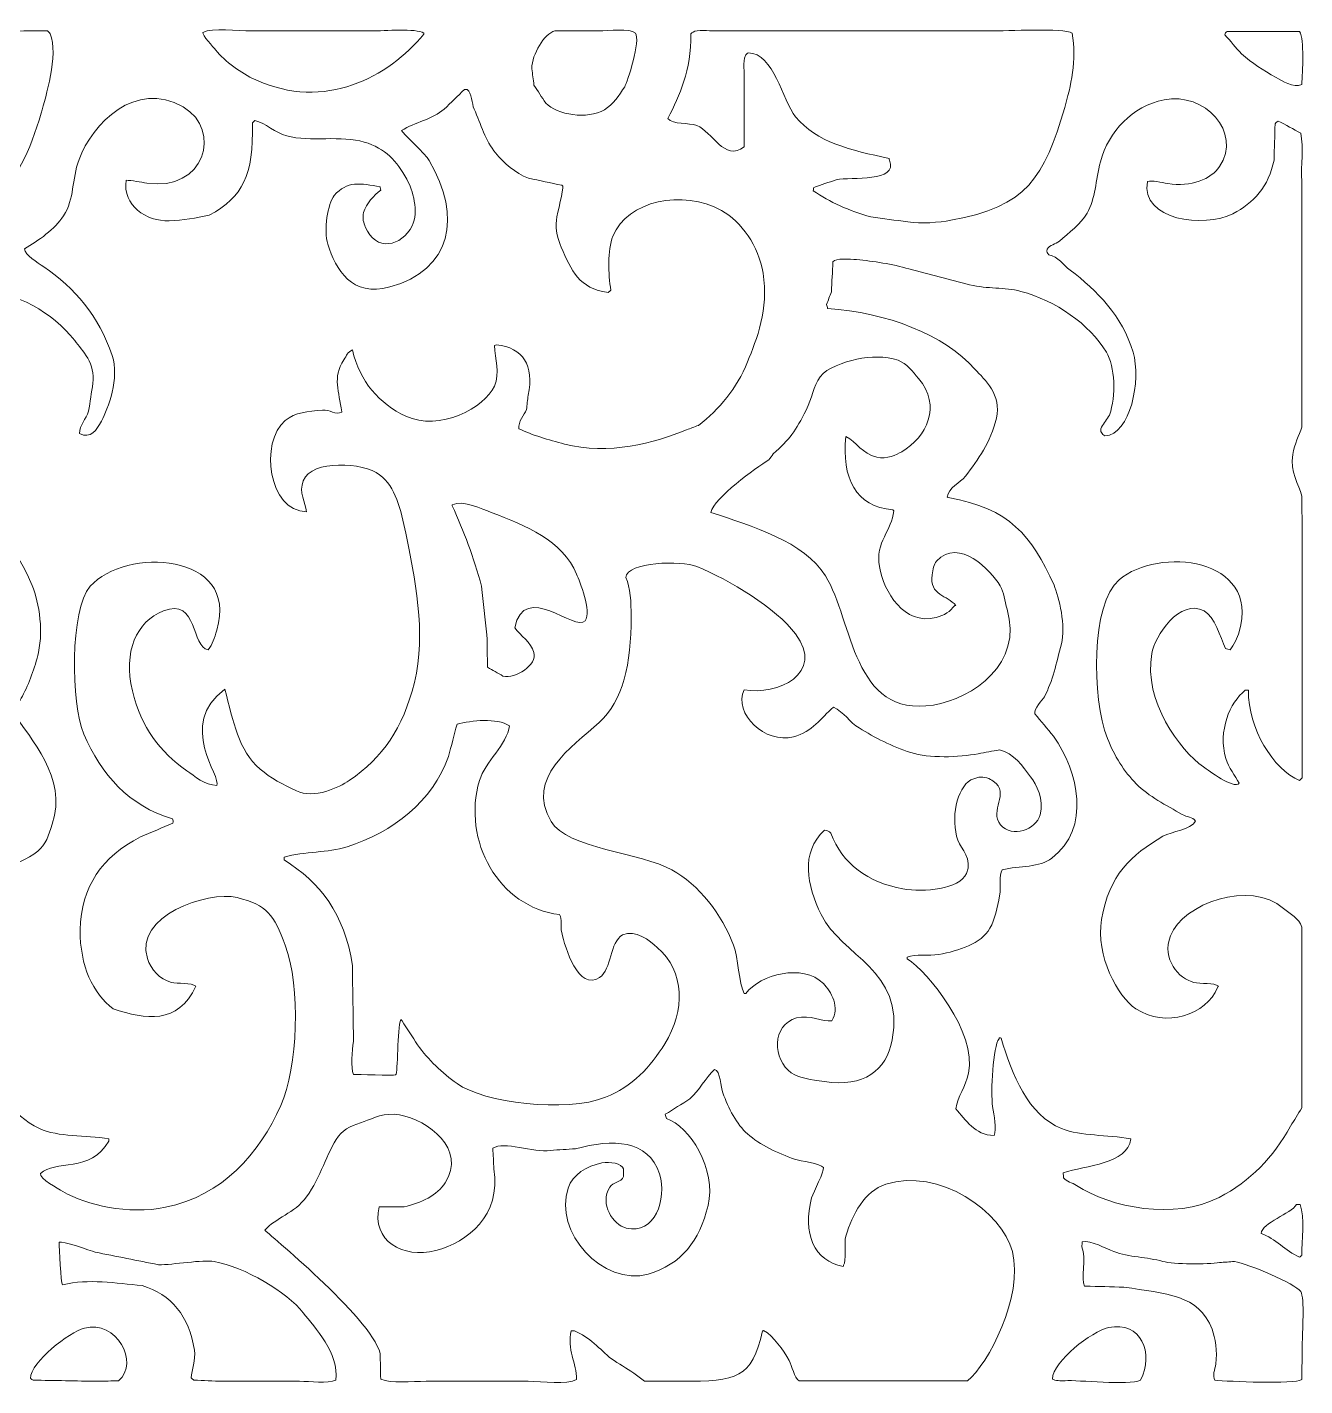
# Model space of a CAD drawing. Header units: millimetres. Extents: x -1202 to 1201, y -593 to 593.
# Drawn here: x 88 to 1201, y -593 to 592 of the extents above; entities that cross this region are included whole.
import ezdxf

# ---------------------------------------------------------------- set-up
doc = ezdxf.new("R2010")
doc.units = ezdxf.units.MM
doc.header["$MEASUREMENT"] = 0
doc.layers.add('Layer 1', color=7, linetype='Continuous')

msp = doc.modelspace()

# ---------------------------------------------------------------- linework, layer by layer
at = {"layer": 'Layer 1', "color": 250, "lineweight": 20}
for points, knots in [([(-243.726, 511.5554), (-242.9505, 511.0782), (-242.1742, 510.6007), (-241.3986, 510.1238), (-233.1773, 506.7635), (-223.5168, 508.0032), (-216.2621, 504.8747), (-204.0146, 499.5928), (-196.2258, 475.1667), (-178.0919, 487.6956), (-176.6657, 505.3), (-182.4825, 557.8894), (-176.2299, 569.2959), (-154.4467, 574.3666), (-147.5765, 533.6598), (-138.0596, 520.6222), (-116.5492, 491.1521), (-91.5839, 487.6746), (-51.4784, 477.6744), (-42.4274, 448.2885), (-115.0351, 468.0948), (-118.0436, 449.5199), (-111.9929, 445.5437), (-105.9405, 441.566), (-99.8895, 437.5899), (-58.1137, 418.4179), (16.8603, 414.9602), (54.1876, 440.4531), (79.1401, 457.4946), (90.1777, 484.1031), (99.8053, 517.2818), (103.8254, 531.1348), (115.15, 567.6881), (107.719, 586.475), (107.0171, 587.6522), (106.4336, 588.0802), (105.3915, 588.861), (32.472, 588.7021), (-40.4693, 588.5427), (-113.3887, 588.3838), (-137.9021, 588.5427), (-162.4228, 588.7021), (-186.9362, 588.861), (-198.4308, 588.8613), (-214.4339, 590.9254), (-224.1754, 587.9066), (-226.3409, 581.2611), (-224.1821, 571.7638), (-225.5719, 564.0468), (-227.1234, 557.2078), (-228.6753, 550.3666), (-230.2268, 543.5273), (-233.3687, 532.0963), (-242.3919, 523.0942), (-243.726, 511.5554)], [0, 0, 0, 0, 0.055555556, 0.055555556, 0.055555556, 0.111111111, 0.111111111, 0.111111111, 0.166666667, 0.166666667, 0.166666667, 0.222222222, 0.222222222, 0.222222222, 0.277777778, 0.277777778, 0.277777778, 0.333333333, 0.333333333, 0.333333333, 0.388888889, 0.388888889, 0.388888889, 0.444444444, 0.444444444, 0.444444444, 0.5, 0.5, 0.5, 0.555555556, 0.555555556, 0.555555556, 0.611111111, 0.611111111, 0.611111111, 0.666666667, 0.666666667, 0.666666667, 0.722222222, 0.722222222, 0.722222222, 0.777777778, 0.777777778, 0.777777778, 0.833333333, 0.833333333, 0.833333333, 0.888888889, 0.888888889, 0.888888889, 0.944444444, 0.944444444, 0.944444444, 1, 1, 1, 1]), ([(252.0207, 572.1591), (259.8696, 562.2184), (274.6356, 551.823), (286.4671, 546.3908), (347.5065, 518.3651), (402.3944, 548.8362), (433.5621, 585.9978), (433.5621, 586.3161), (433.5621, 586.6343), (433.5621, 586.9522), (426.4317, 591.4375), (399.3089, 588.8613), (387.9444, 588.861), (353.0359, 588.861), (318.1171, 588.861), (283.2087, 588.861), (270.75, 588.8613), (249.392, 592.1424), (240.8493, 587.4294), (240.1804, 585.3748), (249.9345, 574.8017), (252.0207, 572.1591)], [0, 0, 0, 0, 0.142857143, 0.142857143, 0.142857143, 0.285714286, 0.285714286, 0.285714286, 0.428571429, 0.428571429, 0.428571429, 0.571428571, 0.571428571, 0.571428571, 0.714285714, 0.714285714, 0.714285714, 0.857142857, 0.857142857, 0.857142857, 1, 1, 1, 1]), ([(527.5912, 555.9344), (528.2121, 551.1631), (528.8327, 546.3901), (529.4532, 541.6185), (532.8663, 536.3701), (536.2809, 531.1198), (539.6939, 525.8714), (549.5279, 515.7755), (575.9231, 511.2308), (590.8979, 520.1446), (598.359, 524.5859), (603.8749, 532.8707), (608.5866, 540.1869), (610.8147, 543.6472), (622.8204, 581.1883), (617.8963, 586.9522), (613.1756, 591.5254), (594.1571, 588.861), (585.7776, 588.861), (573.0553, 588.861), (560.3295, 588.861), (547.6073, 588.861), (538.5647, 586.3867), (527.5902, 568.7308), (527.5912, 555.9344)], [0, 0, 0, 0, 0.125, 0.125, 0.125, 0.25, 0.25, 0.25, 0.375, 0.375, 0.375, 0.5, 0.5, 0.5, 0.625, 0.625, 0.625, 0.75, 0.75, 0.75, 0.875, 0.875, 0.875, 1, 1, 1, 1]), ([(646.2914, 512.5098), (650.7124, 506.9214), (664.3139, 509.018), (671.4278, 506.3063), (685.1426, 501.0774), (695.085, 474.6933), (712.8564, 487.6956), (712.8564, 506.9405), (712.8564, 526.1911), (712.8564, 545.436), (712.8564, 552.2829), (711.6498, 562.1327), (713.7875, 567.3871), (714.4893, 568.5647), (715.0725, 568.9923), (716.1149, 569.7731), (738.9866, 569.6807), (745.668, 528.4246), (757.5436, 513.9414), (775.9147, 491.5361), (805.4305, 484.9801), (839.0045, 477.6744), (839.1595, 477.1973), (839.3149, 476.7201), (839.4699, 476.2429), (846.8837, 456.3325), (806.5025, 461.7432), (792.9208, 459.0638), (786.4047, 456.8371), (779.8864, 454.6097), (773.3702, 452.383), (773.2153, 451.4286), (773.0602, 450.4742), (772.9048, 449.5199), (787.3995, 439.6505), (804.0399, 432.0146), (823.1777, 426.6144), (833.8829, 425.1828), (844.5914, 423.7512), (855.2966, 422.3196), (867.321, 420.2556), (882.4736, 421.9273), (893.0014, 423.7512), (959.3078, 435.2389), (974.4161, 461.4224), (992.1509, 522.0534), (997.3028, 539.6672), (1002.8637, 563.9186), (998.6678, 586.9522), (991.5215, 591.5475), (941.0712, 588.8613), (927.4477, 588.861), (864.9231, 588.861), (802.3795, 588.861), (739.855, 588.861), (722.3232, 588.861), (704.7863, 588.861), (687.2545, 588.861), (682.0227, 588.8613), (671.5778, 590.3628), (668.1694, 587.9066), (667.5489, 587.4294), (666.928, 586.9522), (666.3074, 586.475), (666.3734, 553.7371), (656.7532, 533.3911), (646.2914, 512.5098)], [0, 0, 0, 0, 0.045454545, 0.045454545, 0.045454545, 0.090909091, 0.090909091, 0.090909091, 0.136363636, 0.136363636, 0.136363636, 0.181818182, 0.181818182, 0.181818182, 0.227272727, 0.227272727, 0.227272727, 0.272727273, 0.272727273, 0.272727273, 0.318181818, 0.318181818, 0.318181818, 0.363636364, 0.363636364, 0.363636364, 0.409090909, 0.409090909, 0.409090909, 0.454545455, 0.454545455, 0.454545455, 0.5, 0.5, 0.5, 0.545454545, 0.545454545, 0.545454545, 0.590909091, 0.590909091, 0.590909091, 0.636363636, 0.636363636, 0.636363636, 0.681818182, 0.681818182, 0.681818182, 0.727272727, 0.727272727, 0.727272727, 0.772727273, 0.772727273, 0.772727273, 0.818181818, 0.818181818, 0.818181818, 0.863636364, 0.863636364, 0.863636364, 0.909090909, 0.909090909, 0.909090909, 0.954545455, 0.954545455, 0.954545455, 1, 1, 1, 1]), ([(1131.798, 585.5206), (1136.6073, 579.9539), (1141.4187, 574.3858), (1146.2283, 568.8187), (1155.9632, 560.7447), (1164.5367, 554.6576), (1176.4852, 548.2993), (1181.4575, 545.6532), (1191.5744, 538.6903), (1198.8287, 542.0961), (1199.4405, 553.2144), (1201.1991, 581.0087), (1196.9667, 588.3838), (1175.8664, 588.3838), (1154.7599, 588.3838), (1133.66, 588.3838), (1132.42, 587.3482), (1132.3585, 587.4253), (1131.798, 585.5206)], [0, 0, 0, 0, 0.166666667, 0.166666667, 0.166666667, 0.333333333, 0.333333333, 0.333333333, 0.5, 0.5, 0.5, 0.666666667, 0.666666667, 0.666666667, 0.833333333, 0.833333333, 0.833333333, 1, 1, 1, 1]), ([(331.1542, 169.4056), (298.1017, 169.9471), (290.2244, 230.1693), (312.5345, 249.0975), (321.2836, 256.5204), (332.3318, 256.8607), (345.1189, 258.1642), (351.5086, 258.8154), (356.4072, 253.7304), (361.8765, 256.2555), (361.8765, 256.4144), (361.8765, 256.5733), (361.8765, 256.7326), (359.5381, 274.5802), (353.549, 286.2242), (363.7385, 302.0663), (366.2276, 305.9358), (366.8367, 308.637), (371.1863, 310.6559), (377.9557, 282.933), (394.2849, 263.7876), (417.7354, 252.915), (447.0019, 239.3458), (486.7714, 259.999), (495.0069, 279.1609), (499.9945, 290.7658), (495.3459, 302.5995), (495.0069, 314.4731), (495.6278, 314.6324), (496.2482, 314.7914), (496.8688, 314.9507), (519.6148, 312.7597), (530.0943, 297.2707), (524.3328, 271.0485), (523.8677, 266.9131), (523.4018, 262.7765), (522.9363, 258.6414), (520.7038, 253.7673), (515.586, 248.299), (516.4194, 241.9396), (528.1634, 236.1339), (541.9228, 232.3174), (555.9862, 228.578), (594.2667, 218.3987), (634.9803, 229.5335), (662.5835, 240.9851), (665.9966, 242.2574), (669.4112, 243.5301), (672.8243, 244.8027), (691.3399, 258.9011), (706.0746, 276.8283), (715.6495, 300.1571), (723.6936, 319.7568), (734.2844, 346.2462), (729.1487, 377.4631), (725.1443, 401.8009), (710.6844, 422.29), (692.8404, 432.3407), (659.5885, 451.0698), (610.5588, 440.9641), (598.3457, 409.9125), (593.3585, 397.2322), (594.2758, 376.9956), (596.4839, 362.67), (595.7083, 362.0338), (594.9323, 361.3977), (594.1563, 360.7612), (568.8396, 364.1568), (561.9602, 379.7292), (553.1931, 400.3686), (550.9508, 405.6478), (547.7833, 415.6956), (549.0038, 423.7512), (549.9549, 430.028), (555.1824, 450.9319), (554.5897, 453.3374), (553.9417, 454.2546), (554.5423, 453.623), (553.6587, 454.2918), (544.0395, 456.3596), (534.4174, 458.4277), (524.7982, 460.4954), (512.9711, 464.8608), (503.4224, 473.4822), (495.9378, 482.4464), (487.3497, 492.7321), (483.1753, 507.6466), (477.3182, 520.6222), (475.1638, 525.3949), (475.3312, 534.9659), (471.2669, 537.8013), (470.4913, 537.8013), (469.7153, 537.8013), (468.9393, 537.8013), (463.0437, 532.0753), (457.1463, 526.3478), (451.2507, 520.6222), (441.0264, 511.8553), (425.762, 509.284), (414.0119, 502.0115), (414.3234, 500.4022), (435.0934, 481.0832), (438.217, 475.7657), (467.1295, 426.5437), (457.5976, 380.3398), (403.7707, 365.5332), (370.9048, 356.4927), (356.5351, 380.7565), (349.7741, 402.7545), (346.0411, 414.8994), (349.6968, 438.471), (355.36, 445.225), (366.4233, 458.4194), (378.3843, 455.9379), (395.3918, 452.8602), (395.5473, 451.9058), (395.7023, 450.9515), (395.8574, 449.997), (389.9364, 445.3374), (383.2627, 438.5823), (380.9617, 430.432), (379.6169, 425.6686), (381.1039, 421.1071), (382.3581, 418.0248), (391.3817, 395.8539), (414.3318, 400.7503), (423.3216, 418.9792), (429.2678, 431.0377), (423.8725, 450.1988), (418.6664, 459.5409), (409.6363, 475.7446), (400.4027, 486.1558), (381.4275, 491.9903), (361.8857, 497.9986), (334.5577, 491.967), (313.9314, 497.2395), (303.8324, 499.8205), (295.6354, 508.7599), (286.0016, 510.6011), (285.381, 509.9645), (284.7601, 509.3284), (284.1396, 508.6922), (284.7491, 462.1768), (276.1386, 444.7302), (246.4353, 428.046), (234.7085, 425.6419), (223.5415, 423.7137), (211.5234, 423.274), (191.2394, 422.5316), (170.8985, 436.6828), (173.8183, 458.5866), (178.5898, 458.5866), (187.0958, 456.9784), (191.9728, 456.2006), (242.0226, 448.2153), (258.2601, 502.2903), (223.6262, 522.531), (182.158, 546.7651), (144.3315, 507.7229), (132.8555, 476.7201), (126.3262, 459.081), (129.0583, 442.5625), (119.3559, 427.5688), (112.0085, 416.2137), (97.2594, 405.676), (85.3755, 398.937), (85.3755, 393.2268), (96.9947, 386.7598), (102.1332, 383.1894), (129.4545, 364.2041), (149.7561, 340.7182), (161.7155, 305.8839), (168.5021, 286.1171), (158.1617, 259.5623), (152.4061, 248.6203), (148.3692, 240.9464), (142.9589, 232.7018), (133.321, 237.6447), (133.2689, 245.5516), (138.9051, 250.1173), (141.2344, 257.2098), (142.4754, 265.3214), (143.7169, 273.4353), (144.9579, 281.5468), (147.366, 298.682), (135.8478, 310.202), (129.1312, 318.7679), (108.9704, 344.4805), (80.5146, 358.7476), (42.5503, 366.4876), (28.3158, 369.3898), (3.6646, 360.3141), (-6.7913, 364.5788), (-27.8546, 373.1695), (-52.9654, 374.1535), (-75.684, 381.2807), (-82.6212, 383.457), (-93.241, 389.425), (-100.8204, 387.9614), (-101.1309, 380.8042), (-101.4413, 373.6448), (-101.7514, 366.4876), (-102.9122, 360.4215), (-106.0882, 354.4904), (-105.0098, 349.3084), (-92.9899, 349.5628), (-82.4405, 354.6501), (-70.098, 352.6489), (-19.9288, 344.5147), (5.3778, 338.4058), (29.5166, 303.4976), (39.0955, 289.6453), (47.0744, 265.6979), (39.7574, 242.8939), (34.1854, 225.5292), (23.1533, 212.8613), (13.6899, 199.469), (9.6226, 193.7133), (1.9368, 190.3606), (-1.6709, 184.1987), (-1.3608, 183.4036), (-1.0503, 182.6078), (-0.7399, 181.8127), (49.3311, 177.5645), (73.6565, 146.2401), (90.9614, 107.8471), (97.1183, 94.187), (102.2511, 67.7852), (97.4783, 46.7663), (94.4313, 33.3492), (89.3427, 19.8163), (83.5135, 8.5906), (81.1021, 3.9471), (76.8225, 0.2385), (75.6001, -5.725), (90.3409, -28.7709), (122.8643, -61.6423), (109.5806, -103.0732), (106.482, -112.7381), (103.814, -120.8846), (97.0127, -126.4555), (87.9191, -133.9038), (76.6188, -138.2584), (63.032, -141.2485), (56.3526, -142.7185), (50.4816, -141.0561), (45.3429, -143.6345), (40.3368, -187.4701), (40.5352, -205.3891), (-0.2745, -215.214), (-10.6893, -217.7214), (-23.0381, -215.9697), (-34.7208, -218.0773), (-35.3413, -218.7134), (-35.9622, -219.3499), (-36.5827, -219.986), (-18.3762, -240.1305), (24.666, -275.8061), (17.4139, -317.8114), (16.1724, -323.537), (14.931, -329.2646), (13.6899, -334.9905), (11.5589, -340.375), (6.9696, -344.285), (6.242, -351.2152), (12.2395, -361.2698), (24.2767, -373.3147), (38.3609, -374.5975), (39.2919, -373.9614), (40.2229, -373.3248), (41.1539, -372.6887), (40.512, -346.2539), (33.9186, -310.2003), (44.4123, -287.748), (44.5674, -287.748), (44.7223, -287.748), (44.8778, -287.748), (45.8051, -294.9567), (50.3915, -301.4334), (52.7911, -307.3131), (63.9526, -334.6621), (72.6089, -356.2137), (98.4092, -368.3939), (115.1292, -376.2876), (137.9704, -373.6622), (158.923, -377.4607), (158.923, -378.0968), (158.923, -378.7333), (158.923, -379.3695), (142.9123, -407.4113), (111.6867, -395.6427), (99.3401, -407.5241), (97.9004, -412.4095), (114.8524, -420.8619), (118.8907, -423.2716), (139.604, -435.6314), (175.6407, -443.6731), (208.265, -437.1103), (257.8031, -427.1452), (290.1484, -390.026), (308.8106, -348.3517), (323.6473, -315.221), (326.1991, -244.9562), (312.5345, -208.5333), (302.51, -181.8125), (297.2675, -173.4981), (270.6404, -167.0172), (244.7665, -160.7193), (180.4914, -183.331), (192.4384, -219.986), (195.6905, -229.9647), (203.0808, -238.1489), (213.3854, -240.9827), (218.3687, -242.3531), (231.1826, -240.9448), (234.7976, -244.3231), (219.0357, -277.8723), (190.9898, -273.5745), (162.6469, -263.8882), (144.7588, -250.5988), (133.7865, -226.7217), (133.7865, -195.1718), (134.8399, -157.3417), (152.7888, -131.3886), (186.3866, -114.0487), (195.8507, -110.0722), (205.3178, -106.0949), (214.7819, -102.1187), (215.085, -100.0581), (215.0608, -99.9192), (214.3164, -98.3012), (176.4075, -87.2648), (152.1023, -59.4547), (137.0449, -24.3356), (125.7577, 1.9883), (124.6834, 84.1155), (142.6308, 104.5068), (172.6228, 138.5832), (273.0349, 134.7971), (252.9521, 66.3314), (250.8508, 59.1678), (249.4774, 54.1144), (245.5039, 49.1523), (230.5998, 50.8804), (236.7746, 94.8715), (206.4027, 83.0329), (183.1091, 73.9538), (171.139, 47.286), (179.4045, 13.3625), (187.3021, -19.0519), (203.3707, -39.8904), (226.8846, -56.3079), (233.6445, -61.0276), (242.5317, -69.0426), (252.9521, -69.1922), (257.6038, -62.032), (217.7163, -16.5261), (259.9345, 14.7941), (267.714, -14.0131), (271.6835, -38.2187), (290.6565, -54.8763), (299.5848, -62.7147), (311.1538, -68.5797), (322.3099, -73.9642), (337.572, -81.3299), (360.0674, -70.7098), (368.3938, -64.8974), (397.9371, -44.272), (415.0821, -20.2531), (425.1832, 20.5205), (435.8371, 63.5235), (425.4695, 113.4025), (417.7354, 150.7949), (413.4445, 171.542), (408.8402, 191.2255), (394.9264, 201.855), (381.0588, 212.4495), (335.6907, 215.4359), (328.3612, 196.6058), (324.2414, 186.0218), (330.2723, 178.1488), (331.1542, 169.4056)], [0, 0, 0, 0, 0.007874016, 0.007874016, 0.007874016, 0.015748031, 0.015748031, 0.015748031, 0.023622047, 0.023622047, 0.023622047, 0.031496063, 0.031496063, 0.031496063, 0.039370079, 0.039370079, 0.039370079, 0.047244094, 0.047244094, 0.047244094, 0.05511811, 0.05511811, 0.05511811, 0.062992126, 0.062992126, 0.062992126, 0.070866142, 0.070866142, 0.070866142, 0.078740157, 0.078740157, 0.078740157, 0.086614173, 0.086614173, 0.086614173, 0.094488189, 0.094488189, 0.094488189, 0.102362205, 0.102362205, 0.102362205, 0.11023622, 0.11023622, 0.11023622, 0.118110236, 0.118110236, 0.118110236, 0.125984252, 0.125984252, 0.125984252, 0.133858268, 0.133858268, 0.133858268, 0.141732283, 0.141732283, 0.141732283, 0.149606299, 0.149606299, 0.149606299, 0.157480315, 0.157480315, 0.157480315, 0.165354331, 0.165354331, 0.165354331, 0.173228346, 0.173228346, 0.173228346, 0.181102362, 0.181102362, 0.181102362, 0.188976378, 0.188976378, 0.188976378, 0.196850394, 0.196850394, 0.196850394, 0.204724409, 0.204724409, 0.204724409, 0.212598425, 0.212598425, 0.212598425, 0.220472441, 0.220472441, 0.220472441, 0.228346457, 0.228346457, 0.228346457, 0.236220472, 0.236220472, 0.236220472, 0.244094488, 0.244094488, 0.244094488, 0.251968504, 0.251968504, 0.251968504, 0.25984252, 0.25984252, 0.25984252, 0.267716535, 0.267716535, 0.267716535, 0.275590551, 0.275590551, 0.275590551, 0.283464567, 0.283464567, 0.283464567, 0.291338583, 0.291338583, 0.291338583, 0.299212598, 0.299212598, 0.299212598, 0.307086614, 0.307086614, 0.307086614, 0.31496063, 0.31496063, 0.31496063, 0.322834646, 0.322834646, 0.322834646, 0.330708661, 0.330708661, 0.330708661, 0.338582677, 0.338582677, 0.338582677, 0.346456693, 0.346456693, 0.346456693, 0.354330709, 0.354330709, 0.354330709, 0.362204724, 0.362204724, 0.362204724, 0.37007874, 0.37007874, 0.37007874, 0.377952756, 0.377952756, 0.377952756, 0.385826772, 0.385826772, 0.385826772, 0.393700787, 0.393700787, 0.393700787, 0.401574803, 0.401574803, 0.401574803, 0.409448819, 0.409448819, 0.409448819, 0.417322835, 0.417322835, 0.417322835, 0.42519685, 0.42519685, 0.42519685, 0.433070866, 0.433070866, 0.433070866, 0.440944882, 0.440944882, 0.440944882, 0.448818898, 0.448818898, 0.448818898, 0.456692913, 0.456692913, 0.456692913, 0.464566929, 0.464566929, 0.464566929, 0.472440945, 0.472440945, 0.472440945, 0.480314961, 0.480314961, 0.480314961, 0.488188976, 0.488188976, 0.488188976, 0.496062992, 0.496062992, 0.496062992, 0.503937008, 0.503937008, 0.503937008, 0.511811024, 0.511811024, 0.511811024, 0.519685039, 0.519685039, 0.519685039, 0.527559055, 0.527559055, 0.527559055, 0.535433071, 0.535433071, 0.535433071, 0.543307087, 0.543307087, 0.543307087, 0.551181102, 0.551181102, 0.551181102, 0.559055118, 0.559055118, 0.559055118, 0.566929134, 0.566929134, 0.566929134, 0.57480315, 0.57480315, 0.57480315, 0.582677165, 0.582677165, 0.582677165, 0.590551181, 0.590551181, 0.590551181, 0.598425197, 0.598425197, 0.598425197, 0.606299213, 0.606299213, 0.606299213, 0.614173228, 0.614173228, 0.614173228, 0.622047244, 0.622047244, 0.622047244, 0.62992126, 0.62992126, 0.62992126, 0.637795276, 0.637795276, 0.637795276, 0.645669291, 0.645669291, 0.645669291, 0.653543307, 0.653543307, 0.653543307, 0.661417323, 0.661417323, 0.661417323, 0.669291339, 0.669291339, 0.669291339, 0.677165354, 0.677165354, 0.677165354, 0.68503937, 0.68503937, 0.68503937, 0.692913386, 0.692913386, 0.692913386, 0.700787402, 0.700787402, 0.700787402, 0.708661417, 0.708661417, 0.708661417, 0.716535433, 0.716535433, 0.716535433, 0.724409449, 0.724409449, 0.724409449, 0.732283465, 0.732283465, 0.732283465, 0.74015748, 0.74015748, 0.74015748, 0.748031496, 0.748031496, 0.748031496, 0.755905512, 0.755905512, 0.755905512, 0.763779528, 0.763779528, 0.763779528, 0.771653543, 0.771653543, 0.771653543, 0.779527559, 0.779527559, 0.779527559, 0.787401575, 0.787401575, 0.787401575, 0.795275591, 0.795275591, 0.795275591, 0.803149606, 0.803149606, 0.803149606, 0.811023622, 0.811023622, 0.811023622, 0.818897638, 0.818897638, 0.818897638, 0.826771654, 0.826771654, 0.826771654, 0.834645669, 0.834645669, 0.834645669, 0.842519685, 0.842519685, 0.842519685, 0.850393701, 0.850393701, 0.850393701, 0.858267717, 0.858267717, 0.858267717, 0.866141732, 0.866141732, 0.866141732, 0.874015748, 0.874015748, 0.874015748, 0.881889764, 0.881889764, 0.881889764, 0.88976378, 0.88976378, 0.88976378, 0.897637795, 0.897637795, 0.897637795, 0.905511811, 0.905511811, 0.905511811, 0.913385827, 0.913385827, 0.913385827, 0.921259843, 0.921259843, 0.921259843, 0.929133858, 0.929133858, 0.929133858, 0.937007874, 0.937007874, 0.937007874, 0.94488189, 0.94488189, 0.94488189, 0.952755906, 0.952755906, 0.952755906, 0.960629921, 0.960629921, 0.960629921, 0.968503937, 0.968503937, 0.968503937, 0.976377953, 0.976377953, 0.976377953, 0.984251969, 0.984251969, 0.984251969, 0.992125984, 0.992125984, 0.992125984, 1, 1, 1, 1]), ([(1152.2797, 13.8397), (1151.886, -19.64), (1173.9546, -55.2986), (1196.9667, -64.8974), (1197.7423, -64.102), (1198.5183, -63.3065), (1199.2942, -62.5114), (1199.2942, 7.1518), (1199.2942, 76.8365), (1199.2942, 146.5001), (1199.1388, 158.7472), (1198.9837, 170.9976), (1198.8287, 183.2443), (1196.3022, 193.4969), (1188.4226, 203.934), (1190.9154, 219.5112), (1192.4306, 228.9808), (1196.7234, 235.9625), (1198.8287, 243.3711), (1198.8287, 292.3582), (1198.8287, 341.3603), (1198.8287, 390.3474), (1198.8287, 412.7734), (1198.8287, 435.2062), (1198.8287, 457.6322), (1197.934, 472.4136), (1200.7563, 486.5492), (1197.8977, 499.6255), (1191.8273, 503.017), (1184.728, 507.2618), (1178.3471, 510.1238), (1176.9898, 509.1781), (1176.4378, 509.2724), (1175.5542, 507.7379), (1175.2437, 497.2403), (1174.9333, 486.7401), (1174.6232, 476.2429), (1170.1054, 453.0417), (1156.844, 438.7442), (1138.7805, 429.4776), (1113.8855, 416.7067), (1058.0757, 423.5588), (1064.3019, 457.6322), (1068.495, 458.7305), (1076.1914, 456.641), (1081.9905, 455.7234), (1102.0599, 452.5484), (1120.1439, 459.7848), (1127.1431, 470.5165), (1146.9665, 500.9113), (1114.1926, 535.8027), (1078.7322, 528.7342), (1051.3675, 523.2799), (1030.2742, 501.2206), (1023.3387, 474.8113), (1019.0595, 458.5178), (1018.9694, 442.5137), (1011.7015, 429.9548), (1006.3329, 420.6783), (995.5005, 412.4108), (987.496, 405.6177), (984.2807, 402.8891), (979.0274, 402.1376), (976.7897, 398.4597), (975.9089, 395.999), (977.0459, 395.2738), (978.1861, 393.6878), (986.492, 391.8079), (990.9875, 384.7507), (996.8058, 380.3263), (1020.3835, 362.3968), (1042.1321, 340.7761), (1051.7336, 308.7467), (1059.0319, 284.4006), (1049.4927, 236.6261), (1027.0627, 235.736), (1024.9577, 237.1792), (1022.3443, 239.3507), (1024.2698, 243.3711), (1026.5968, 246.87), (1028.9247, 250.3701), (1031.2521, 253.8695), (1036.9875, 270.7044), (1036.1306, 296.1179), (1028.4591, 308.7467), (1013.5209, 333.3382), (984.504, 353.5123), (953.9806, 361.7156), (939.2913, 365.6636), (925.2309, 363.6101), (909.2935, 367.4419), (891.6067, 372.0546), (873.9144, 376.6684), (856.2276, 381.2807), (842.1148, 385.4773), (825.4799, 388.1737), (810.6096, 389.393), (805.1083, 389.8439), (792.41, 390.7949), (790.1279, 387.4843), (789.6624, 378.7365), (789.197, 369.9861), (788.7315, 361.2384), (787.335, 357.5802), (785.9385, 353.9211), (784.5421, 350.2629), (784.8525, 349.1495), (785.1626, 348.0362), (785.473, 346.9225), (836.9112, 343.1703), (887.1567, 324.0884), (913.9484, 293.954), (922.4618, 284.3781), (937.4194, 271.974), (932.5681, 251.0063), (927.6709, 229.8401), (916.553, 215.3221), (905.5696, 200.4234), (901.3743, 194.7327), (890.5335, 190.749), (889.7429, 182.2899), (890.0534, 182.131), (890.3634, 181.9716), (890.6739, 181.8127), (944.1976, 172.504), (962.9573, 149.0259), (982.841, 105.4611), (987.3332, 95.6189), (993.2226, 69.0401), (989.3579, 54.4015), (984.7008, 36.7613), (981.8174, 22.1535), (974.4622, 8.1134), (972.9074, 5.1453), (964.9171, -2.1708), (966.0834, -6.6794), (971.5135, -13.2004), (976.9454, -19.7234), (982.3755, -26.2445), (1004.372, -57.2698), (1015.1344, -106.344), (980.9791, -132.6594), (970.3494, -140.8488), (953.0134, -139.2624), (937.6884, -142.6801), (934.1141, -148.296), (936.9873, -157.164), (935.361, -165.5856), (933.4287, -175.5913), (931.4494, -186.0247), (926.9822, -193.7402), (919.1311, -207.3005), (900.1424, -213.3192), (882.2951, -216.6457), (873.9573, -218.1997), (861.7816, -215.7382), (854.8311, -219.0316), (854.8311, -219.5089), (854.8311, -219.986), (854.8311, -220.4632), (873.2283, -232.141), (915.5854, -284.5027), (908.3626, -320.1974), (905.9593, -332.0736), (898.6272, -340.1795), (897.1908, -351.2152), (905.8383, -360.8174), (913.568, -373.9926), (930.7061, -374.5975), (932.9163, -368.4811), (930.4418, -356.8781), (929.3097, -349.3061), (927.377, -336.3808), (929.7389, -296.9136), (934.8955, -290.134), (935.0506, -289.8158), (935.206, -289.4975), (935.361, -289.1796), (935.8265, -289.3385), (936.292, -289.4975), (936.7575, -289.6568), (946.2586, -321.2694), (960.2164, -356.8526), (989.3579, -368.3939), (1006.8849, -375.3354), (1028.4632, -373.4815), (1049.8717, -377.4607), (1046.854, -399.7187), (1010.5983, -400.4578), (990.7544, -407.0469), (990.9095, -408.4781), (991.0649, -409.91), (991.2199, -411.3417), (993.7387, -414.767), (998.7803, -415.6417), (1002.3916, -418.0225), (1031.8796, -437.4624), (1087.9188, -448.4728), (1126.6777, -428.5208), (1154.102, -414.4032), (1174.0701, -393.4535), (1189.0534, -366.4852), (1192.3114, -361.0778), (1195.5707, -355.6682), (1198.8287, -350.2604), (1198.8287, -321.1544), (1198.8287, -292.0398), (1198.8287, -262.9338), (1198.8287, -239.5534), (1198.8287, -216.1662), (1198.8287, -192.7858), (1196.7713, -184.7745), (1188.4581, -181.3519), (1183.002, -176.5611), (1153.8172, -150.9375), (1095.0587, -172.2904), (1084.318, -200.421), (1076.548, -220.7706), (1091.6299, -237.7374), (1104.7996, -240.9827), (1110.3287, -242.3452), (1122.9368, -241.1274), (1126.2122, -244.3231), (1125.9017, -244.6413), (1125.5917, -244.9592), (1125.2812, -245.2775), (1115.912, -269.3932), (1079.945, -281.0586), (1054.0611, -263.8882), (1038.3532, -253.468), (1018.8964, -217.4314), (1024.2698, -186.1051), (1030.9127, -147.3747), (1049.8101, -129.886), (1077.8011, -113.5711), (1085.5902, -109.0314), (1101.9066, -108.0773), (1106.196, -100.21), (1103.435, -96.5972), (1098.6357, -96.8331), (1094.5588, -94.4836), (1080.7997, -86.5543), (1065.3905, -78.8033), (1054.5267, -67.7606), (1044.0281, -57.0894), (1035.2923, -43.4201), (1029.3901, -28.1532), (1015.6541, 7.3758), (1014.7558, 89.1042), (1039.6309, 110.2335), (1073.5667, 139.0585), (1162.7877, 130.277), (1144.3663, 64.8998), (1142.8478, 59.5112), (1139.3962, 53.3528), (1136.4529, 49.1523), (1135.0565, 49.4702), (1133.6596, 49.7885), (1132.2636, 50.1067), (1127.7011, 60.3728), (1123.292, 77.9107), (1113.6439, 83.0329), (1092.4407, 94.2899), (1070.6664, 60.8673), (1068.0259, 45.8119), (1060.7437, 4.2924), (1092.5631, -38.6046), (1113.1785, -52.9675), (1117.6823, -56.1053), (1139.4087, -72.7723), (1144.3663, -67.2834), (1140.6501, -60.5004), (1135.1529, -53.8415), (1132.7291, -45.8095), (1125.4282, -21.619), (1136.233, 3.1659), (1149.4868, 13.8397), (1150.4173, 13.8397), (1151.3486, 13.8397), (1152.2797, 13.8397)], [0, 0, 0, 0, 0.010752688, 0.010752688, 0.010752688, 0.021505376, 0.021505376, 0.021505376, 0.032258065, 0.032258065, 0.032258065, 0.043010753, 0.043010753, 0.043010753, 0.053763441, 0.053763441, 0.053763441, 0.064516129, 0.064516129, 0.064516129, 0.075268817, 0.075268817, 0.075268817, 0.086021505, 0.086021505, 0.086021505, 0.096774194, 0.096774194, 0.096774194, 0.107526882, 0.107526882, 0.107526882, 0.11827957, 0.11827957, 0.11827957, 0.129032258, 0.129032258, 0.129032258, 0.139784946, 0.139784946, 0.139784946, 0.150537634, 0.150537634, 0.150537634, 0.161290323, 0.161290323, 0.161290323, 0.172043011, 0.172043011, 0.172043011, 0.182795699, 0.182795699, 0.182795699, 0.193548387, 0.193548387, 0.193548387, 0.204301075, 0.204301075, 0.204301075, 0.215053763, 0.215053763, 0.215053763, 0.225806452, 0.225806452, 0.225806452, 0.23655914, 0.23655914, 0.23655914, 0.247311828, 0.247311828, 0.247311828, 0.258064516, 0.258064516, 0.258064516, 0.268817204, 0.268817204, 0.268817204, 0.279569892, 0.279569892, 0.279569892, 0.290322581, 0.290322581, 0.290322581, 0.301075269, 0.301075269, 0.301075269, 0.311827957, 0.311827957, 0.311827957, 0.322580645, 0.322580645, 0.322580645, 0.333333333, 0.333333333, 0.333333333, 0.344086022, 0.344086022, 0.344086022, 0.35483871, 0.35483871, 0.35483871, 0.365591398, 0.365591398, 0.365591398, 0.376344086, 0.376344086, 0.376344086, 0.387096774, 0.387096774, 0.387096774, 0.397849462, 0.397849462, 0.397849462, 0.408602151, 0.408602151, 0.408602151, 0.419354839, 0.419354839, 0.419354839, 0.430107527, 0.430107527, 0.430107527, 0.440860215, 0.440860215, 0.440860215, 0.451612903, 0.451612903, 0.451612903, 0.462365591, 0.462365591, 0.462365591, 0.47311828, 0.47311828, 0.47311828, 0.483870968, 0.483870968, 0.483870968, 0.494623656, 0.494623656, 0.494623656, 0.505376344, 0.505376344, 0.505376344, 0.516129032, 0.516129032, 0.516129032, 0.52688172, 0.52688172, 0.52688172, 0.537634409, 0.537634409, 0.537634409, 0.548387097, 0.548387097, 0.548387097, 0.559139785, 0.559139785, 0.559139785, 0.569892473, 0.569892473, 0.569892473, 0.580645161, 0.580645161, 0.580645161, 0.591397849, 0.591397849, 0.591397849, 0.602150538, 0.602150538, 0.602150538, 0.612903226, 0.612903226, 0.612903226, 0.623655914, 0.623655914, 0.623655914, 0.634408602, 0.634408602, 0.634408602, 0.64516129, 0.64516129, 0.64516129, 0.655913978, 0.655913978, 0.655913978, 0.666666667, 0.666666667, 0.666666667, 0.677419355, 0.677419355, 0.677419355, 0.688172043, 0.688172043, 0.688172043, 0.698924731, 0.698924731, 0.698924731, 0.709677419, 0.709677419, 0.709677419, 0.720430108, 0.720430108, 0.720430108, 0.731182796, 0.731182796, 0.731182796, 0.741935484, 0.741935484, 0.741935484, 0.752688172, 0.752688172, 0.752688172, 0.76344086, 0.76344086, 0.76344086, 0.774193548, 0.774193548, 0.774193548, 0.784946237, 0.784946237, 0.784946237, 0.795698925, 0.795698925, 0.795698925, 0.806451613, 0.806451613, 0.806451613, 0.817204301, 0.817204301, 0.817204301, 0.827956989, 0.827956989, 0.827956989, 0.838709677, 0.838709677, 0.838709677, 0.849462366, 0.849462366, 0.849462366, 0.860215054, 0.860215054, 0.860215054, 0.870967742, 0.870967742, 0.870967742, 0.88172043, 0.88172043, 0.88172043, 0.892473118, 0.892473118, 0.892473118, 0.903225806, 0.903225806, 0.903225806, 0.913978495, 0.913978495, 0.913978495, 0.924731183, 0.924731183, 0.924731183, 0.935483871, 0.935483871, 0.935483871, 0.946236559, 0.946236559, 0.946236559, 0.956989247, 0.956989247, 0.956989247, 0.967741935, 0.967741935, 0.967741935, 0.978494624, 0.978494624, 0.978494624, 0.989247312, 0.989247312, 0.989247312, 1, 1, 1, 1]), ([(683.5306, 168.9284), (719.27, 157.1111), (765.2469, 143.4453), (783.611, 113.5735), (807.7715, 74.2739), (806.9259, -10.5364), (877.6402, 0.9558), (912.353, 6.5969), (956.0933, 37.393), (941.8778, 84.4649), (939.6318, 91.9024), (939.4456, 98.9262), (935.8265, 104.9843), (927.8094, 118.4041), (900.0977, 147.4741), (880.4331, 126.4578), (877.8289, 123.6747), (877.4884, 119.2233), (876.7092, 114.5279), (873.7099, 96.4595), (890.1644, 96.7074), (897.1908, 87.8053), (896.8803, 87.8053), (896.5703, 87.8053), (896.2598, 87.8053), (892.5073, 82.4813), (887.1776, 79.1691), (879.9676, 77.3069), (852.1445, 70.1208), (834.4789, 99.6897), (830.6256, 121.6859), (826.8885, 143.0196), (841.653, 153.4071), (843.1939, 170.3599), (842.8834, 170.6783), (842.5734, 170.9961), (842.2629, 171.3144), (809.9505, 173.8225), (797.6029, 198.9966), (801.2997, 235.2588), (811.1799, 230.0336), (815.318, 220.2316), (828.2982, 217.1253), (837.1026, 215.0181), (845.5063, 219.1723), (850.1762, 221.8972), (871.5943, 234.3946), (885.2826, 261.8424), (864.6065, 285.8417), (859.6693, 291.5721), (854.6394, 298.9631), (846.9177, 301.5887), (835.9722, 305.3113), (822.4015, 305.1843), (811.075, 302.5432), (799.5628, 299.8592), (784.7788, 295.0684), (778.9562, 287.2733), (772.5335, 278.6747), (772.1977, 268.5596), (766.8534, 258.1642), (757.6275, 240.219), (752.3128, 232.4234), (737.993, 219.9885), (736.7519, 218.239), (735.5105, 216.4888), (734.269, 214.7393), (722.5515, 207.8023), (686.682, 181.6053), (683.5306, 168.9284)], [0, 0, 0, 0, 0.043478261, 0.043478261, 0.043478261, 0.086956522, 0.086956522, 0.086956522, 0.130434783, 0.130434783, 0.130434783, 0.173913043, 0.173913043, 0.173913043, 0.217391304, 0.217391304, 0.217391304, 0.260869565, 0.260869565, 0.260869565, 0.304347826, 0.304347826, 0.304347826, 0.347826087, 0.347826087, 0.347826087, 0.391304348, 0.391304348, 0.391304348, 0.434782609, 0.434782609, 0.434782609, 0.47826087, 0.47826087, 0.47826087, 0.52173913, 0.52173913, 0.52173913, 0.565217391, 0.565217391, 0.565217391, 0.608695652, 0.608695652, 0.608695652, 0.652173913, 0.652173913, 0.652173913, 0.695652174, 0.695652174, 0.695652174, 0.739130435, 0.739130435, 0.739130435, 0.782608696, 0.782608696, 0.782608696, 0.826086957, 0.826086957, 0.826086957, 0.869565217, 0.869565217, 0.869565217, 0.913043478, 0.913043478, 0.913043478, 0.956521739, 0.956521739, 0.956521739, 1, 1, 1, 1]), ([(458.2331, 174.6548), (468.2569, 152.3287), (476.9865, 130.2814), (483.835, 104.5068), (485.3866, 90.3517), (486.9385, 76.1921), (488.49, 62.0366), (488.6454, 52.6528), (488.8004, 43.2659), (488.9555, 33.882), (493.4546, 31.3371), (497.9556, 28.7914), (502.4547, 26.2468), (513.2794, 23.5216), (532.5255, 36.0403), (529.4532, 46.7663), (526.8626, 55.8113), (517.7529, 61.3915), (512.6955, 68.2402), (521.0688, 109.8164), (565.6702, 63.9394), (574.1403, 74.4438), (580.0029, 82.9589), (569.2068, 109.0173), (566.6924, 115.0052), (554.3137, 144.4884), (522.4367, 157.6203), (492.2139, 168.9284), (484.4472, 171.8344), (467.9904, 180.1286), (458.2331, 175.6091), (458.2331, 175.2909), (458.2331, 174.973), (458.2331, 174.6548)], [0, 0, 0, 0, 0.090909091, 0.090909091, 0.090909091, 0.181818182, 0.181818182, 0.181818182, 0.272727273, 0.272727273, 0.272727273, 0.363636364, 0.363636364, 0.363636364, 0.454545455, 0.454545455, 0.454545455, 0.545454545, 0.545454545, 0.545454545, 0.636363636, 0.636363636, 0.636363636, 0.727272727, 0.727272727, 0.727272727, 0.818181818, 0.818181818, 0.818181818, 0.909090909, 0.909090909, 0.909090909, 1, 1, 1, 1]), ([(544.3488, -100.6871), (557.8895, -124.0604), (623.3947, -128.2763), (649.5497, -142.6801), (673.3972, -155.8136), (693.1948, -181.5559), (703.5467, -208.5333), (707.4979, -218.8307), (707.9641, -242.3467), (712.8564, -250.5267), (713.322, -250.5267), (713.7875, -250.5267), (714.253, -250.5267), (726.7274, -234.069), (763.875, -224.161), (781.7491, -241.9371), (788.4195, -248.5709), (796.6059, -263.4286), (789.197, -274.3865), (780.49, -275.5922), (770.2713, -268.9205), (758.4746, -272.0005), (736.385, -277.7671), (737.504, -308.7458), (753.8196, -319.7202), (761.9793, -325.2084), (770.3593, -325.394), (782.6801, -327.3554), (816.92, -332.8056), (836.7349, -318.0722), (841.7974, -291.0884), (853.2258, -230.1744), (797.4516, -218.0164), (779.8871, -181.8103), (767.5582, -156.3963), (761.4903, -127.6567), (782.6801, -108.322), (786.2383, -108.423), (786.3549, -109.232), (788.2659, -110.7083), (798.0739, -137.6958), (820.961, -153.8879), (851.1072, -159.382), (869.3746, -162.7115), (900.4584, -159.6969), (906.5006, -146.0205), (912.148, -133.2369), (901.9413, -125.052), (899.0528, -116.9115), (892.5044, -98.4571), (898.0096, -71.3617), (910.2245, -64.4202), (912.5516, -63.6248), (914.8798, -62.8293), (917.2069, -62.0342), (922.1169, -61.2278), (927.164, -63.4989), (929.7751, -65.3746), (945.2162, -76.4636), (925.7426, -90.6735), (936.292, -103.5503), (946.2374, -115.6896), (967.1925, -107.4359), (970.7383, -94.9608), (974.637, -81.2423), (967.3828, -68.2889), (962.3595, -61.557), (955.854, -52.8386), (947.3406, -40.7738), (935.361, -38.1744), (929.155, -39.2877), (922.947, -40.4014), (916.7414, -41.5148), (900.0123, -44.8048), (873.5852, -45.5284), (858.0896, -40.5604), (841.1571, -35.1316), (826.7342, -27.5058), (812.937, -19.0865), (804.8081, -14.1259), (799.6265, -5.268), (790.5934, -0.953), (779.2204, -10.7468), (772.6383, -22.1236), (755.6816, -26.7216), (731.195, -33.3615), (702.7917, -6.676), (712.8564, 14.3169), (741.2851, 8.7882), (783.5443, 28.4378), (757.5436, 62.991), (740.7148, 85.3554), (699.5138, 110.4263), (671.4278, 121.6859), (657.9168, 127.1026), (610.5402, 126.0389), (609.5176, 112.1419), (613.5966, 103.2683), (614.1721, 90.9044), (614.1725, 77.7841), (614.1736, 36.6159), (607.387, 4.8872), (586.2431, -14.3145), (562.0499, -36.2855), (522.0369, -62.1703), (544.3488, -100.6871)], [0, 0, 0, 0, 0.028571429, 0.028571429, 0.028571429, 0.057142857, 0.057142857, 0.057142857, 0.085714286, 0.085714286, 0.085714286, 0.114285714, 0.114285714, 0.114285714, 0.142857143, 0.142857143, 0.142857143, 0.171428571, 0.171428571, 0.171428571, 0.2, 0.2, 0.2, 0.228571429, 0.228571429, 0.228571429, 0.257142857, 0.257142857, 0.257142857, 0.285714286, 0.285714286, 0.285714286, 0.314285714, 0.314285714, 0.314285714, 0.342857143, 0.342857143, 0.342857143, 0.371428571, 0.371428571, 0.371428571, 0.4, 0.4, 0.4, 0.428571429, 0.428571429, 0.428571429, 0.457142857, 0.457142857, 0.457142857, 0.485714286, 0.485714286, 0.485714286, 0.514285714, 0.514285714, 0.514285714, 0.542857143, 0.542857143, 0.542857143, 0.571428571, 0.571428571, 0.571428571, 0.6, 0.6, 0.6, 0.628571429, 0.628571429, 0.628571429, 0.657142857, 0.657142857, 0.657142857, 0.685714286, 0.685714286, 0.685714286, 0.714285714, 0.714285714, 0.714285714, 0.742857143, 0.742857143, 0.742857143, 0.771428571, 0.771428571, 0.771428571, 0.8, 0.8, 0.8, 0.828571429, 0.828571429, 0.828571429, 0.857142857, 0.857142857, 0.857142857, 0.885714286, 0.885714286, 0.885714286, 0.914285714, 0.914285714, 0.914285714, 0.942857143, 0.942857143, 0.942857143, 0.971428571, 0.971428571, 0.971428571, 1, 1, 1, 1]), ([(311.6036, -134.0906), (342.9296, -153.747), (364.3477, -180.7206), (371.1863, -226.1896), (371.4968, -248.2974), (371.8072, -270.4119), (372.1177, -292.52), (370.9906, -300.2615), (369.6136, -315.8027), (372.1177, -321.1518), (374.7559, -321.3829), (407.2846, -322.1551), (408.8911, -321.629), (411.1614, -320.3473), (409.7624, -281.0312), (413.5464, -273.4321), (413.8564, -273.75), (414.1669, -274.0683), (414.477, -274.3865), (418.9761, -281.3844), (423.4771, -288.3849), (427.9763, -295.3831), (437.3923, -308.5347), (449.3118, -319.8841), (462.4225, -329.2641), (485.5486, -345.8094), (557.2862, -354.993), (591.8289, -341.1937), (614.9781, -331.9462), (631.1214, -314.6507), (643.4983, -294.4288), (661.3065, -265.3329), (661.2981, -232.0114), (636.9815, -210.4421), (630.3521, -204.5617), (617.9748, -194.4936), (606.7246, -199.4666), (595.3476, -206.0004), (597.6256, -229.2993), (586.7085, -236.6879), (568.278, -249.1619), (556.5128, -210.3688), (553.6587, -197.5578), (552.2669, -191.3099), (554.2008, -186.2542), (551.7967, -181.8103), (498.954, -175.4373), (466.4049, -117.4371), (481.9732, -64.8974), (486.8487, -48.4435), (506.0515, -33.6669), (508.0406, -17.1777), (496.8435, -10.143), (475.2378, -12.4275), (462.4225, -15.7461), (459.9404, -25.13), (457.4572, -34.5169), (454.9747, -43.9007), (441.0733, -83.0824), (406.7037, -109.9599), (366.5314, -122.6379), (349.5366, -128.0017), (329.8193, -126.7121), (311.6036, -131.7046), (311.6036, -132.5001), (311.6036, -133.2955), (311.6036, -134.0906)], [0, 0, 0, 0, 0.045454545, 0.045454545, 0.045454545, 0.090909091, 0.090909091, 0.090909091, 0.136363636, 0.136363636, 0.136363636, 0.181818182, 0.181818182, 0.181818182, 0.227272727, 0.227272727, 0.227272727, 0.272727273, 0.272727273, 0.272727273, 0.318181818, 0.318181818, 0.318181818, 0.363636364, 0.363636364, 0.363636364, 0.409090909, 0.409090909, 0.409090909, 0.454545455, 0.454545455, 0.454545455, 0.5, 0.5, 0.5, 0.545454545, 0.545454545, 0.545454545, 0.590909091, 0.590909091, 0.590909091, 0.636363636, 0.636363636, 0.636363636, 0.681818182, 0.681818182, 0.681818182, 0.727272727, 0.727272727, 0.727272727, 0.772727273, 0.772727273, 0.772727273, 0.818181818, 0.818181818, 0.818181818, 0.863636364, 0.863636364, 0.863636364, 0.909090909, 0.909090909, 0.909090909, 0.954545455, 0.954545455, 0.954545455, 1, 1, 1, 1]), ([(395.3918, -564.5215), (395.5473, -571.997), (395.7023, -579.4747), (395.8574, -586.9498), (405.0052, -591.1657), (423.16, -588.8586), (435.4241, -588.8586), (465.0575, -588.8586), (494.6997, -588.8586), (524.3328, -588.8586), (536.835, -588.8589), (558.1948, -592.1163), (566.6924, -587.427), (566.6081, -573.2377), (558.0907, -560.7547), (562.0376, -544.9564), (562.9685, -544.9564), (563.8994, -544.9564), (564.8305, -544.9564), (577.8477, -550.1526), (586.8885, -560.8671), (596.9493, -569.2935), (603.4655, -573.4289), (609.9838, -577.5655), (616.4999, -581.7007), (619.603, -584.0862), (622.7067, -586.473), (625.8097, -588.8586), (636.5149, -588.8586), (647.2234, -588.8586), (657.9286, -588.8586), (706.8476, -588.8627), (719.4206, -586.5147), (728.6832, -544.9564), (728.9936, -544.7975), (729.3037, -544.6382), (729.6141, -544.4793), (738.7649, -549.7457), (746.5862, -561.5983), (751.9576, -570.7251), (754.6077, -575.2281), (756.1361, -586.2043), (760.8021, -588.3814), (809.6734, -588.3814), (858.5598, -588.3814), (907.4315, -588.3814), (925.4684, -574.2834), (956.3371, -514.8878), (946.5328, -475.7632), (937.7533, -440.7287), (882.3214, -402.0916), (836.2115, -417.068), (817.7524, -423.0634), (807.0759, -443.0933), (801.2997, -462.4018), (799.6383, -467.956), (801.9617, -484.6696), (799.4377, -487.6932), (799.2827, -488.0111), (799.1273, -488.3293), (798.9722, -488.6476), (773.9534, -484.5103), (763.1134, -459.2132), (771.5083, -428.9979), (773.1228, -423.1867), (782.9033, -406.336), (781.7491, -402.2749), (779.3168, -399.0127), (761.7022, -396.8773), (756.6126, -395.117), (742.1186, -390.1034), (726.3257, -382.6186), (715.6495, -373.1659), (706.3246, -364.9096), (698.6066, -350.4442), (694.2369, -337.3765), (692.5563, -332.3498), (692.0259, -318.2266), (686.789, -316.8571), (678.7822, -324.5342), (673.7149, -335.1664), (665.3764, -342.6257), (658.2397, -347.0786), (651.1005, -351.5335), (643.9639, -355.9868), (644.2743, -357.2591), (644.5847, -358.5321), (644.8949, -359.8044), (665.1151, -366.0407), (688.8331, -404.0605), (681.2031, -435.6787), (673.8472, -466.1603), (657.8868, -487.0638), (629.0682, -495.328), (589.5436, -506.6623), (546.0492, -458.1333), (559.2445, -420.4084), (563.3882, -408.5623), (575.1878, -401.1995), (588.5705, -398.4574), (596.0792, -396.9187), (605.89, -398.9744), (607.6556, -403.7065), (607.6556, -405.9332), (607.6556, -408.1606), (607.6556, -410.3873), (605.2772, -415.5253), (598.2937, -415.0063), (595.5528, -419.454), (586.4277, -434.2629), (598.1882, -452.2732), (609.9831, -455.2438), (634.5573, -461.4327), (645.7891, -430.1023), (638.8435, -408.0013), (629.3779, -377.8812), (597.8667, -377.3844), (565.7614, -386.0502), (558.4694, -386.5274), (551.1755, -387.0047), (543.8834, -387.4818), (528.939, -389.9448), (503.2255, -378.9918), (493.6104, -385.573), (493.9208, -391.6169), (494.2313, -397.6626), (494.5413, -403.7065), (500.6734, -444.3565), (472.0948, -467.3462), (443.8029, -474.8089), (415.283, -482.3316), (387.6482, -466.0473), (394.4612, -436.6331), (401.753, -436.6331), (409.0472, -436.6331), (416.3389, -436.6331), (430.8223, -433.5576), (445.2892, -426.5429), (452.1818, -415.6365), (470.5782, -386.5285), (437.4407, -360.8038), (412.1495, -356.4644), (399.3636, -354.27), (389.2455, -359.4474), (381.4275, -362.1904), (372.7408, -365.2384), (363.8675, -368.2463), (359.084, -375.0747), (348.477, -390.215), (343.825, -410.6883), (331.1542, -428.0435), (320.6135, -442.4819), (304.0941, -446.2759), (294.8463, -457.1526), (294.8463, -457.9476), (387.2586, -532.7985), (395.3918, -564.5215)], [0, 0, 0, 0, 0.019230769, 0.019230769, 0.019230769, 0.038461538, 0.038461538, 0.038461538, 0.057692308, 0.057692308, 0.057692308, 0.076923077, 0.076923077, 0.076923077, 0.096153846, 0.096153846, 0.096153846, 0.115384615, 0.115384615, 0.115384615, 0.134615385, 0.134615385, 0.134615385, 0.153846154, 0.153846154, 0.153846154, 0.173076923, 0.173076923, 0.173076923, 0.192307692, 0.192307692, 0.192307692, 0.211538462, 0.211538462, 0.211538462, 0.230769231, 0.230769231, 0.230769231, 0.25, 0.25, 0.25, 0.269230769, 0.269230769, 0.269230769, 0.288461538, 0.288461538, 0.288461538, 0.307692308, 0.307692308, 0.307692308, 0.326923077, 0.326923077, 0.326923077, 0.346153846, 0.346153846, 0.346153846, 0.365384615, 0.365384615, 0.365384615, 0.384615385, 0.384615385, 0.384615385, 0.403846154, 0.403846154, 0.403846154, 0.423076923, 0.423076923, 0.423076923, 0.442307692, 0.442307692, 0.442307692, 0.461538462, 0.461538462, 0.461538462, 0.480769231, 0.480769231, 0.480769231, 0.5, 0.5, 0.5, 0.519230769, 0.519230769, 0.519230769, 0.538461538, 0.538461538, 0.538461538, 0.557692308, 0.557692308, 0.557692308, 0.576923077, 0.576923077, 0.576923077, 0.596153846, 0.596153846, 0.596153846, 0.615384615, 0.615384615, 0.615384615, 0.634615385, 0.634615385, 0.634615385, 0.653846154, 0.653846154, 0.653846154, 0.673076923, 0.673076923, 0.673076923, 0.692307692, 0.692307692, 0.692307692, 0.711538462, 0.711538462, 0.711538462, 0.730769231, 0.730769231, 0.730769231, 0.75, 0.75, 0.75, 0.769230769, 0.769230769, 0.769230769, 0.788461538, 0.788461538, 0.788461538, 0.807692308, 0.807692308, 0.807692308, 0.826923077, 0.826923077, 0.826923077, 0.846153846, 0.846153846, 0.846153846, 0.865384615, 0.865384615, 0.865384615, 0.884615385, 0.884615385, 0.884615385, 0.903846154, 0.903846154, 0.903846154, 0.923076923, 0.923076923, 0.923076923, 0.942307692, 0.942307692, 0.942307692, 0.961538462, 0.961538462, 0.961538462, 0.980769231, 0.980769231, 0.980769231, 1, 1, 1, 1]), ([(1163.4514, -460.0158), (1176.0237, -464.1027), (1184.25, -475.4439), (1196.9667, -480.5349), (1197.5872, -480.058), (1198.2081, -479.5808), (1198.8287, -479.1037), (1199.0677, -466.2531), (1201.4849, -446.2233), (1197.4323, -434.7243), (1196.3463, -434.7243), (1195.2594, -434.7243), (1194.1738, -434.7243), (1189.3741, -442.807), (1164.1405, -450.4771), (1163.4514, -460.0158)], [0, 0, 0, 0, 0.2, 0.2, 0.2, 0.4, 0.4, 0.4, 0.6, 0.6, 0.6, 0.8, 0.8, 0.8, 1, 1, 1, 1]), ([(118.4253, -504.8719), (141.6492, -498.919), (164.4554, -503.5568), (187.7834, -505.3491), (213.2711, -513.2973), (228.8913, -531.7757), (233.4014, -561.6583), (234.7639, -570.6886), (231.3094, -578.4429), (230.6085, -585.9954), (231.3841, -586.6315), (232.1601, -587.268), (232.936, -587.9042), (241.3137, -588.2225), (249.6944, -588.5407), (258.0721, -588.8586), (280.4135, -588.8586), (302.7615, -588.8586), (325.1028, -588.8586), (334.1869, -588.8589), (349.6085, -591.2119), (356.7562, -587.9042), (359.8346, -564.2754), (338.3839, -542.2248), (328.3612, -529.2089), (314.265, -510.903), (277.2086, -489.283), (250.6242, -484.3528), (240.9094, -482.5507), (214.6444, -487.4177), (202.2136, -487.216), (183.7508, -483.5577), (165.2826, -479.8984), (146.8202, -476.2405), (142.9695, -474.9249), (117.8748, -465.9266), (115.6324, -467.6509), (115.6324, -472.459), (117.0673, -503.1329), (118.4253, -504.8719)], [0, 0, 0, 0, 0.076923077, 0.076923077, 0.076923077, 0.153846154, 0.153846154, 0.153846154, 0.230769231, 0.230769231, 0.230769231, 0.307692308, 0.307692308, 0.307692308, 0.384615385, 0.384615385, 0.384615385, 0.461538462, 0.461538462, 0.461538462, 0.538461538, 0.538461538, 0.538461538, 0.615384615, 0.615384615, 0.615384615, 0.692307692, 0.692307692, 0.692307692, 0.769230769, 0.769230769, 0.769230769, 0.846153846, 0.846153846, 0.846153846, 0.923076923, 0.923076923, 0.923076923, 1, 1, 1, 1]), ([(1007.0466, -471.4685), (1011.7286, -481.2586), (1005.9628, -500.1751), (1009.3741, -505.8263), (1009.6845, -505.8263), (1009.9946, -505.8263), (1010.305, -505.8263), (1021.4757, -506.1445), (1032.6496, -506.4628), (1043.8204, -506.7807), (1080.181, -512.4454), (1109.1111, -512.9076), (1120.6263, -543.5248), (1123.3635, -550.8034), (1125.499, -562.8912), (1123.8848, -573.5883), (1123.0692, -578.9904), (1120.8114, -583.9006), (1122.9537, -587.9042), (1134.9495, -589.072), (1192.0281, -591.4899), (1198.8287, -587.427), (1198.9837, -577.248), (1199.1388, -567.0657), (1199.2942, -556.8864), (1199.2942, -547.4408), (1201.4692, -515.9027), (1197.8977, -510.5983), (1193.2109, -503.6379), (1152.0747, -486.3533), (1140.1769, -484.3528), (1135.8325, -484.6707), (1131.4873, -484.9889), (1127.1431, -485.3072), (1116.5311, -487.0281), (1087.1575, -486.9879), (1077.8011, -484.3528), (1063.8459, -480.4221), (1048.2289, -480.6934), (1034.976, -475.7632), (1027.7128, -473.0613), (1015.6321, -465.9236), (1007.5121, -467.1737), (1007.357, -468.6049), (1007.2016, -470.0369), (1007.0466, -471.4685)], [0, 0, 0, 0, 0.066666667, 0.066666667, 0.066666667, 0.133333333, 0.133333333, 0.133333333, 0.2, 0.2, 0.2, 0.266666667, 0.266666667, 0.266666667, 0.333333333, 0.333333333, 0.333333333, 0.4, 0.4, 0.4, 0.466666667, 0.466666667, 0.466666667, 0.533333333, 0.533333333, 0.533333333, 0.6, 0.6, 0.6, 0.666666667, 0.666666667, 0.666666667, 0.733333333, 0.733333333, 0.733333333, 0.8, 0.8, 0.8, 0.866666667, 0.866666667, 0.866666667, 0.933333333, 0.933333333, 0.933333333, 1, 1, 1, 1]), ([(90.4955, -586.4726), (91.2714, -586.9498), (92.0474, -587.427), (92.8233, -587.9042), (111.5962, -588.2225), (130.3745, -588.5407), (149.1476, -588.8586), (155.1983, -588.6996), (161.2508, -588.5403), (167.3015, -588.3814), (185.887, -572.3434), (165.6657, -535.1791), (137.5104, -542.5705), (124.1589, -546.0758), (90.9386, -571.7362), (90.4955, -586.4726)], [0, 0, 0, 0, 0.2, 0.2, 0.2, 0.4, 0.4, 0.4, 0.6, 0.6, 0.6, 0.8, 0.8, 0.8, 1, 1, 1, 1]), ([(981.4446, -586.9498), (983.9919, -588.31), (988.2423, -588.7207), (992.6164, -588.3814), (1003.5012, -587.5375), (1047.8364, -592.8231), (1058.2505, -587.9042), (1069.9938, -564.7007), (1059.238, -535.8258), (1030.3211, -542.0933), (1015.811, -545.2382), (981.9922, -571.1794), (981.4446, -586.9498)], [0, 0, 0, 0, 0.25, 0.25, 0.25, 0.5, 0.5, 0.5, 0.75, 0.75, 0.75, 1, 1, 1, 1])]:
    msp.add_open_spline(points, degree=3, knots=knots, dxfattribs=at)

doc.saveas('drawing.dxf')
